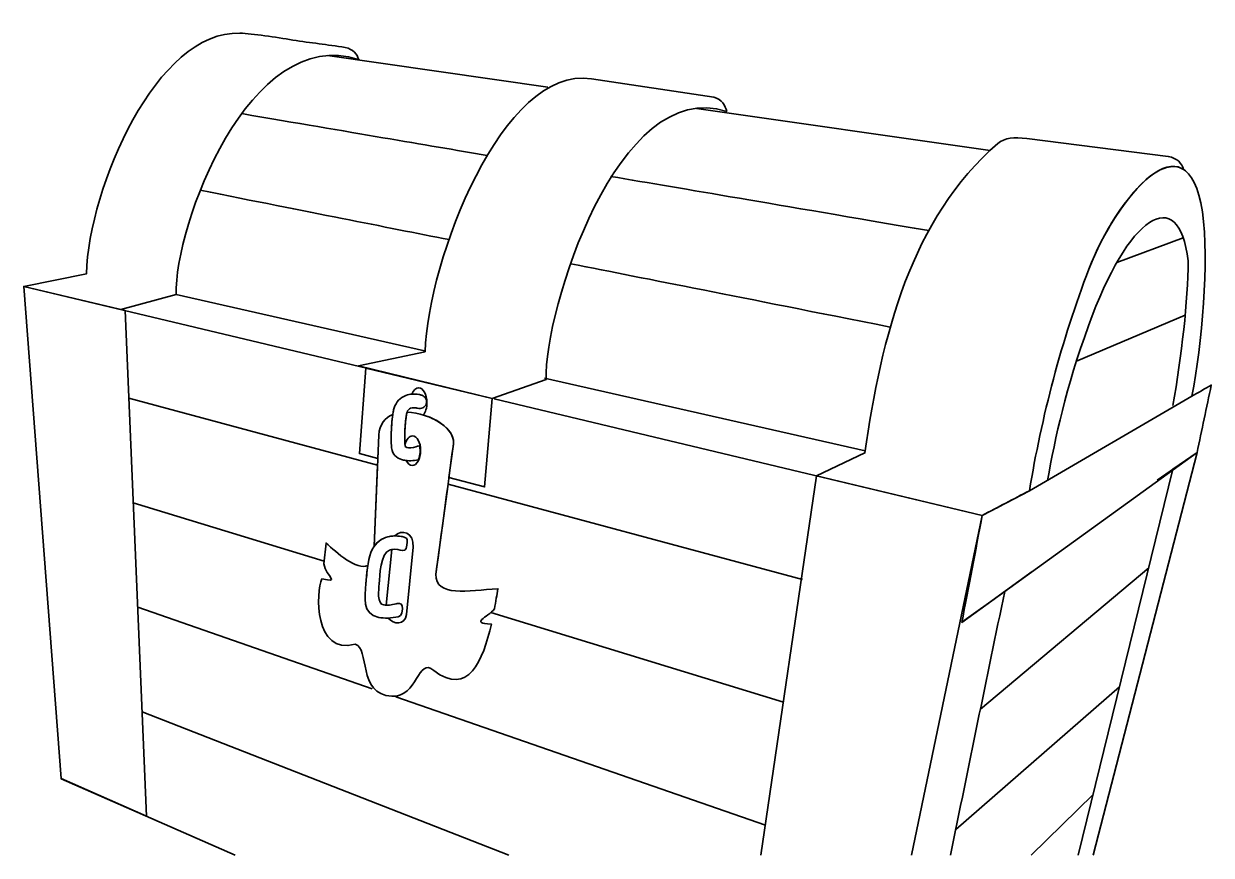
# Model space of a CAD drawing. Header units: centimetres. Extents: x -21.3 to 21.2, y -15.2 to 14.8.
# Drawn here: x -5.016 to -2.564, y 12.656 to 14.372 of the extents above; entities that cross this region are included whole.
import ezdxf

# ---------------------------------------------------------------- set-up
doc = ezdxf.new("R2010")
doc.units = ezdxf.units.CM
doc.header["$MEASUREMENT"] = 0
doc.layers.add('layer 1', color=7, linetype='Continuous')

msp = doc.modelspace()

# ---------------------------------------------------------------- linework, layer by layer
at = {"layer": 'layer 1', "color": 29, "lineweight": 35}
for points, knots in [([(-4.81581, 13.78165), (-4.81581, 13.78165), (-5.01625, 13.82951), (-5.01625, 13.82951), (-5.01625, 13.82951), (-5.01625, 13.82951), (-4.88682, 13.85533), (-4.88682, 13.85533), (-4.88682, 13.85533), (-4.88172, 14.0345), (-4.74142, 14.35886), (-4.56979, 14.35211), (-4.56979, 14.35211), (-4.54323, 14.35107), (-4.49559, 14.34376), (-4.46067, 14.33804), (-4.46067, 14.33804), (-4.42312, 14.33188), (-4.38987, 14.32883), (-4.35266, 14.32246), (-4.35266, 14.32246), (-4.33541, 14.31916), (-4.32827, 14.30888), (-4.32448, 14.29786), (-4.32448, 14.29786), (-4.55016, 14.37156), (-4.70605, 13.95323), (-4.70139, 13.81274), (-4.70139, 13.81274), (-4.70139, 13.81274), (-4.81581, 13.78165), (-4.81581, 13.78165)], [0, 0, 0, 0, 0.1111111, 0.1111111, 0.1111111, 0.1111111, 0.2222222, 0.2222222, 0.2222222, 0.2222222, 0.3333333, 0.3333333, 0.3333333, 0.3333333, 0.4444444, 0.4444444, 0.4444444, 0.4444444, 0.5555556, 0.5555556, 0.5555556, 0.5555556, 0.6666667, 0.6666667, 0.6666667, 0.6666667, 0.7777778, 0.7777778, 0.7777778, 0.7777778, 1, 1, 1, 1]), ([(-4.04865, 13.5985), (-4.04865, 13.5985), (-4.32482, 13.66584), (-4.32482, 13.66584), (-4.32482, 13.66584), (-4.32482, 13.66584), (-4.18741, 13.69465), (-4.18741, 13.69465), (-4.18741, 13.69465), (-4.18208, 13.88273), (-4.02666, 14.28761), (-3.84412, 14.25762), (-3.84412, 14.25762), (-3.84412, 14.25762), (-3.59138, 14.21977), (-3.59138, 14.21977), (-3.59138, 14.21977), (-3.57415, 14.21646), (-3.56821, 14.20179), (-3.56442, 14.19078), (-3.56442, 14.19078), (-3.79008, 14.26449), (-3.94218, 13.77774), (-3.93751, 13.63725), (-3.93751, 13.63725), (-3.93751, 13.63725), (-4.04865, 13.5985), (-4.04865, 13.5985)], [0, 0, 0, 0, 0.125, 0.125, 0.125, 0.125, 0.25, 0.25, 0.25, 0.25, 0.375, 0.375, 0.375, 0.375, 0.5, 0.5, 0.5, 0.5, 0.625, 0.625, 0.625, 0.625, 0.75, 0.75, 0.75, 0.75, 1, 1, 1, 1]), ([(-2.67604, 13.42946), (-2.67604, 13.42946), (-2.59331, 13.48664), (-2.59331, 13.48664), (-2.59331, 13.48664), (-2.58354, 13.53301), (-2.57378, 13.57937), (-2.56402, 13.62576), (-2.56402, 13.62576), (-2.57745, 13.61813), (-2.59086, 13.6105), (-2.60429, 13.60286), (-2.60429, 13.60286), (-2.58259, 13.71012), (-2.56844, 13.88023), (-2.58217, 13.98335), (-2.58217, 13.98335), (-2.61372, 14.19101), (-2.76078, 14.01058), (-2.81671, 13.86541), (-2.81671, 13.86541), (-2.87262, 13.72026), (-2.9152, 13.55743), (-2.93928, 13.40791), (-2.93928, 13.40791), (-2.97182, 13.39094), (-3.00434, 13.37394), (-3.03688, 13.35696), (-3.03688, 13.35696), (-3.04985, 13.28905), (-3.06606, 13.20412), (-3.07906, 13.13619), (-3.07906, 13.13619), (-3.07906, 13.13619), (-2.9335, 13.2412), (-2.9335, 13.2412)], [0, 0, 0, 0, 0.1, 0.1, 0.1, 0.1, 0.2, 0.2, 0.2, 0.2, 0.3, 0.3, 0.3, 0.3, 0.4, 0.4, 0.4, 0.4, 0.5, 0.5, 0.5, 0.5, 0.6, 0.6, 0.6, 0.6, 0.7, 0.7, 0.7, 0.7, 0.8, 0.8, 0.8, 0.8, 1, 1, 1, 1]), ([(-3.03688, 13.35696), (-3.03688, 13.35696), (-3.37934, 13.43872), (-3.37934, 13.43872), (-3.37934, 13.43872), (-3.37934, 13.43872), (-3.2792, 13.48601), (-3.2792, 13.48601), (-3.2792, 13.48601), (-3.24501, 13.72609), (-3.18417, 13.96974), (-3.00488, 14.12444), (-3.00488, 14.12444), (-2.99036, 14.13688), (-2.97114, 14.13716), (-2.94508, 14.13487), (-2.94508, 14.13487), (-2.94508, 14.13487), (-2.65279, 14.09776), (-2.65279, 14.09776), (-2.65279, 14.09776), (-2.63345, 14.09405), (-2.62532, 14.08343), (-2.62107, 14.07105), (-2.62107, 14.07105), (-2.67804, 14.10783), (-2.77399, 13.97633), (-2.81671, 13.86541), (-2.81671, 13.86541), (-2.87262, 13.72026), (-2.9152, 13.55743), (-2.93928, 13.40791), (-2.93928, 13.40791), (-2.93928, 13.40791), (-3.03688, 13.35696), (-3.03688, 13.35696)], [0, 0, 0, 0, 0.1, 0.1, 0.1, 0.1, 0.2, 0.2, 0.2, 0.2, 0.3, 0.3, 0.3, 0.3, 0.4, 0.4, 0.4, 0.4, 0.5, 0.5, 0.5, 0.5, 0.6, 0.6, 0.6, 0.6, 0.7, 0.7, 0.7, 0.7, 0.8, 0.8, 0.8, 0.8, 1, 1, 1, 1]), ([(-2.90195, 13.42919), (-2.8862, 13.51866), (-2.86406, 13.61864), (-2.81756, 13.74839), (-2.81756, 13.74839), (-2.73683, 13.97357), (-2.63153, 14.04618), (-2.61162, 13.88205), (-2.61162, 13.88205), (-2.61234, 13.799), (-2.6251, 13.68664), (-2.64312, 13.58344)], [0, 0, 0, 0, 0.25, 0.25, 0.25, 0.25, 0.5, 0.5, 0.5, 0.5, 1, 1, 1, 1]), ([(-4.76281, 12.73628), (-4.76281, 12.73628), (-4.93913, 12.81361), (-4.93913, 12.81361), (-4.93913, 12.81361), (-4.93913, 12.81361), (-5.01625, 13.82951), (-5.01625, 13.82951), (-5.01625, 13.82951), (-5.01625, 13.82951), (-4.8066, 13.77946), (-4.8066, 13.77946), (-4.8066, 13.77946), (-4.8066, 13.77946), (-4.76281, 12.73628), (-4.76281, 12.73628)], [0, 0, 0, 0, 0.2, 0.2, 0.2, 0.2, 0.4, 0.4, 0.4, 0.4, 0.6, 0.6, 0.6, 0.6, 1, 1, 1, 1]), ([(-4.25434, 13.56488), (-4.25434, 13.56488), (-4.25344, 13.57049), (-4.25344, 13.57049), (-4.25344, 13.57049), (-4.25296, 13.57326), (-4.25226, 13.57597), (-4.25137, 13.57861), (-4.25137, 13.57861), (-4.24726, 13.5909), (-4.23918, 13.59998), (-4.22695, 13.60448), (-4.22695, 13.60448), (-4.223, 13.60594), (-4.2188, 13.6068), (-4.21454, 13.60714), (-4.21454, 13.60714), (-4.21147, 13.61502), (-4.20638, 13.6202), (-4.20061, 13.6202), (-4.20061, 13.6202), (-4.19123, 13.6202), (-4.18363, 13.60657), (-4.18363, 13.58973), (-4.18363, 13.58973), (-4.18363, 13.57911), (-4.18666, 13.56977), (-4.19123, 13.56431), (-4.19123, 13.56431), (-4.15425, 13.55315), (-4.12189, 13.52654), (-4.12971, 13.49894), (-4.12971, 13.49894), (-4.12971, 13.49894), (-4.13825, 13.43528), (-4.13825, 13.43528), (-4.13825, 13.43528), (-4.13825, 13.43528), (-4.06477, 13.41577), (-4.06477, 13.41577), (-4.06477, 13.41577), (-4.06477, 13.41577), (-4.04865, 13.5985), (-4.04865, 13.5985), (-4.04865, 13.5985), (-4.04865, 13.5985), (-4.30992, 13.66087), (-4.30992, 13.66087), (-4.30992, 13.66087), (-4.30992, 13.66087), (-4.32316, 13.48439), (-4.32316, 13.48439), (-4.32316, 13.48439), (-4.32316, 13.48439), (-4.28515, 13.4743), (-4.28515, 13.4743), (-4.28515, 13.4743), (-4.28515, 13.4743), (-4.28313, 13.52255), (-4.28313, 13.52255), (-4.28313, 13.52255), (-4.28181, 13.54499), (-4.2704, 13.55837), (-4.25434, 13.56488)], [0, 0, 0, 0, 0.0588235, 0.0588235, 0.0588235, 0.0588235, 0.1176471, 0.1176471, 0.1176471, 0.1176471, 0.1764706, 0.1764706, 0.1764706, 0.1764706, 0.2352941, 0.2352941, 0.2352941, 0.2352941, 0.2941176, 0.2941176, 0.2941176, 0.2941176, 0.3529412, 0.3529412, 0.3529412, 0.3529412, 0.4117647, 0.4117647, 0.4117647, 0.4117647, 0.4705882, 0.4705882, 0.4705882, 0.4705882, 0.5294118, 0.5294118, 0.5294118, 0.5294118, 0.5882353, 0.5882353, 0.5882353, 0.5882353, 0.6470588, 0.6470588, 0.6470588, 0.6470588, 0.7058824, 0.7058824, 0.7058824, 0.7058824, 0.7647059, 0.7647059, 0.7647059, 0.7647059, 0.8235294, 0.8235294, 0.8235294, 0.8235294, 0.8823529, 0.8823529, 0.8823529, 0.8823529, 1, 1, 1, 1]), ([(-3.4082, 13.22466), (-3.4082, 13.22466), (-4.14009, 13.42173), (-4.14009, 13.42173), (-4.14009, 13.42173), (-4.14009, 13.42173), (-4.1651, 13.23575), (-4.1651, 13.23575), (-4.1651, 13.23575), (-4.16586, 13.18739), (-4.0992, 13.20145), (-4.03701, 13.20557), (-4.03701, 13.20557), (-4.03913, 13.19337), (-4.04147, 13.17908), (-4.04429, 13.16391), (-4.04429, 13.16391), (-4.05848, 13.14643), (-4.0966, 13.13384), (-4.05062, 13.13278), (-4.05062, 13.13278), (-4.06748, 13.05769), (-4.09851, 12.98154), (-4.16958, 13.03703), (-4.16958, 13.03703), (-4.20266, 13.06568), (-4.20268, 12.98081), (-4.25629, 12.98366), (-4.25629, 12.98366), (-4.32785, 12.98747), (-4.30113, 13.08416), (-4.33178, 13.09098), (-4.33178, 13.09098), (-4.41709, 13.06787), (-4.41326, 13.19973), (-4.40045, 13.22571), (-4.40045, 13.22571), (-4.36169, 13.21794), (-4.39083, 13.22906), (-4.39668, 13.25686), (-4.39668, 13.25686), (-4.39668, 13.25686), (-4.39177, 13.29975), (-4.39177, 13.29975), (-4.39177, 13.29975), (-4.37099, 13.2801), (-4.32863, 13.24341), (-4.3057, 13.2534), (-4.3057, 13.2534), (-4.30768, 13.2403), (-4.30874, 13.22652), (-4.30955, 13.21629), (-4.30955, 13.21629), (-4.31174, 13.18804), (-4.31812, 13.15389), (-4.28315, 13.14634), (-4.28315, 13.14634), (-4.27766, 13.14517), (-4.2709, 13.14483), (-4.26376, 13.14517), (-4.26376, 13.14517), (-4.25294, 13.13163), (-4.22839, 13.12972), (-4.22611, 13.15257), (-4.22611, 13.15257), (-4.22611, 13.15257), (-4.21227, 13.29162), (-4.21227, 13.29162), (-4.21227, 13.29162), (-4.20924, 13.32195), (-4.23746, 13.32977), (-4.24964, 13.31455), (-4.24964, 13.31455), (-4.25575, 13.31448), (-4.26244, 13.31356), (-4.26899, 13.31118), (-4.26899, 13.31118), (-4.2778, 13.30798), (-4.28623, 13.30239), (-4.29269, 13.29315), (-4.29269, 13.29315), (-4.29269, 13.29315), (-4.2857, 13.46094), (-4.2857, 13.46094), (-4.2857, 13.46094), (-4.2857, 13.46094), (-4.79903, 13.59916), (-4.79903, 13.59916)], [0, 0, 0, 0, 0.0434783, 0.0434783, 0.0434783, 0.0434783, 0.0869565, 0.0869565, 0.0869565, 0.0869565, 0.1304348, 0.1304348, 0.1304348, 0.1304348, 0.173913, 0.173913, 0.173913, 0.173913, 0.2173913, 0.2173913, 0.2173913, 0.2173913, 0.2608696, 0.2608696, 0.2608696, 0.2608696, 0.3043478, 0.3043478, 0.3043478, 0.3043478, 0.3478261, 0.3478261, 0.3478261, 0.3478261, 0.3913043, 0.3913043, 0.3913043, 0.3913043, 0.4347826, 0.4347826, 0.4347826, 0.4347826, 0.4782609, 0.4782609, 0.4782609, 0.4782609, 0.5217391, 0.5217391, 0.5217391, 0.5217391, 0.5652174, 0.5652174, 0.5652174, 0.5652174, 0.6086957, 0.6086957, 0.6086957, 0.6086957, 0.6521739, 0.6521739, 0.6521739, 0.6521739, 0.6956522, 0.6956522, 0.6956522, 0.6956522, 0.7391304, 0.7391304, 0.7391304, 0.7391304, 0.7826087, 0.7826087, 0.7826087, 0.7826087, 0.826087, 0.826087, 0.826087, 0.826087, 0.8695652, 0.8695652, 0.8695652, 0.8695652, 0.9130435, 0.9130435, 0.9130435, 0.9130435, 1, 1, 1, 1]), ([(-4.23177, 13.47105), (-4.24289, 13.47343), (-4.25259, 13.47951), (-4.25551, 13.49094), (-4.25551, 13.49094), (-4.25551, 13.49094), (-4.2556, 13.49124), (-4.2556, 13.49124), (-4.2556, 13.49124), (-4.25573, 13.49175), (-4.25586, 13.49224), (-4.25594, 13.49276), (-4.25594, 13.49276), (-4.25784, 13.50377), (-4.25758, 13.51721), (-4.25719, 13.52839), (-4.25719, 13.52839), (-4.25672, 13.54199), (-4.25582, 13.55709), (-4.25344, 13.57049), (-4.25344, 13.57049), (-4.25296, 13.57326), (-4.25226, 13.57597), (-4.25137, 13.57861), (-4.25137, 13.57861), (-4.24726, 13.59087), (-4.23916, 13.59998), (-4.22695, 13.60448), (-4.22695, 13.60448), (-4.21869, 13.60752), (-4.20933, 13.60798), (-4.20071, 13.60646), (-4.20071, 13.60646), (-4.19842, 13.60604), (-4.19613, 13.60547), (-4.19392, 13.60474), (-4.19392, 13.60474), (-4.18657, 13.60227), (-4.18261, 13.59431), (-4.18508, 13.58697), (-4.18508, 13.58697), (-4.18753, 13.57963), (-4.19549, 13.57566), (-4.20284, 13.57812), (-4.20284, 13.57812), (-4.2037, 13.57842), (-4.20468, 13.57861), (-4.20556, 13.57877), (-4.20556, 13.57877), (-4.20932, 13.57942), (-4.21365, 13.57944), (-4.21728, 13.57812), (-4.21728, 13.57812), (-4.22118, 13.57666), (-4.22347, 13.57357), (-4.22476, 13.5697), (-4.22476, 13.5697), (-4.22521, 13.56839), (-4.22553, 13.567), (-4.22575, 13.56565), (-4.22575, 13.56565), (-4.22886, 13.54831), (-4.231, 13.51672), (-4.22851, 13.49918), (-4.22851, 13.49918), (-4.22224, 13.49179), (-4.19964, 13.50109), (-4.1987, 13.50052), (-4.1987, 13.50052), (-4.19679, 13.48809), (-4.19841, 13.47757), (-4.20195, 13.47148), (-4.20195, 13.47148), (-4.21114, 13.46956), (-4.2226, 13.46909), (-4.23177, 13.47105)], [0, 0, 0, 0, 0.05, 0.05, 0.05, 0.05, 0.1, 0.1, 0.1, 0.1, 0.15, 0.15, 0.15, 0.15, 0.2, 0.2, 0.2, 0.2, 0.25, 0.25, 0.25, 0.25, 0.3, 0.3, 0.3, 0.3, 0.35, 0.35, 0.35, 0.35, 0.4, 0.4, 0.4, 0.4, 0.45, 0.45, 0.45, 0.45, 0.5, 0.5, 0.5, 0.5, 0.55, 0.55, 0.55, 0.55, 0.6, 0.6, 0.6, 0.6, 0.65, 0.65, 0.65, 0.65, 0.7, 0.7, 0.7, 0.7, 0.75, 0.75, 0.75, 0.75, 0.8, 0.8, 0.8, 0.8, 0.85, 0.85, 0.85, 0.85, 0.9, 0.9, 0.9, 0.9, 1, 1, 1, 1]), ([(-4.28313, 13.52255), (-4.28313, 13.52255), (-4.29269, 13.29315), (-4.29269, 13.29315), (-4.29269, 13.29315), (-4.28623, 13.30239), (-4.2778, 13.30798), (-4.26899, 13.31118), (-4.26899, 13.31118), (-4.26244, 13.31356), (-4.25575, 13.31448), (-4.24964, 13.31455), (-4.24964, 13.31455), (-4.23746, 13.32977), (-4.20924, 13.32195), (-4.21227, 13.29162), (-4.21227, 13.29162), (-4.21227, 13.29162), (-4.22611, 13.15257), (-4.22611, 13.15257), (-4.22611, 13.15257), (-4.22839, 13.12972), (-4.25294, 13.13163), (-4.26376, 13.14517), (-4.26376, 13.14517), (-4.2709, 13.14483), (-4.27766, 13.14517), (-4.28315, 13.14635), (-4.28315, 13.14635), (-4.31812, 13.15389), (-4.31175, 13.18804), (-4.30955, 13.21629), (-4.30955, 13.21629), (-4.30874, 13.22652), (-4.30768, 13.2403), (-4.3057, 13.2534), (-4.3057, 13.2534), (-4.32864, 13.24341), (-4.37099, 13.2801), (-4.39177, 13.29975), (-4.39177, 13.29975), (-4.39177, 13.29975), (-4.39668, 13.25686), (-4.39668, 13.25686), (-4.39668, 13.25686), (-4.39083, 13.22906), (-4.36169, 13.21794), (-4.40045, 13.22571), (-4.40045, 13.22571), (-4.41326, 13.19973), (-4.41709, 13.06787), (-4.33178, 13.09098), (-4.33178, 13.09098), (-4.30113, 13.08416), (-4.32785, 12.98747), (-4.25629, 12.98366), (-4.25629, 12.98366), (-4.20268, 12.98081), (-4.20266, 13.06568), (-4.16958, 13.03703), (-4.16958, 13.03703), (-4.09851, 12.98154), (-4.06748, 13.05769), (-4.05062, 13.13278), (-4.05062, 13.13278), (-4.0966, 13.13384), (-4.05848, 13.14643), (-4.04429, 13.16391), (-4.04429, 13.16391), (-4.04147, 13.17908), (-4.03913, 13.19337), (-4.03701, 13.20557), (-4.03701, 13.20557), (-4.09921, 13.20145), (-4.16586, 13.18739), (-4.1651, 13.23575), (-4.1651, 13.23575), (-4.1533, 13.32348), (-4.1415, 13.41121), (-4.12971, 13.49894), (-4.12971, 13.49894), (-4.11956, 13.5348), (-4.17719, 13.56902), (-4.22472, 13.56978), (-4.22472, 13.56978), (-4.22472, 13.56978), (-4.22476, 13.5697), (-4.22476, 13.5697), (-4.22476, 13.5697), (-4.22521, 13.56839), (-4.22551, 13.567), (-4.22575, 13.56565), (-4.22575, 13.56565), (-4.22792, 13.55351), (-4.22874, 13.5398), (-4.22916, 13.52748), (-4.22916, 13.52748), (-4.22941, 13.5201), (-4.22968, 13.51122), (-4.22898, 13.50329), (-4.22898, 13.50329), (-4.22618, 13.51368), (-4.22026, 13.52088), (-4.21345, 13.52088), (-4.21345, 13.52088), (-4.20407, 13.52088), (-4.19658, 13.50722), (-4.19674, 13.49039), (-4.19674, 13.49039), (-4.19687, 13.47356), (-4.20459, 13.45992), (-4.21395, 13.45992), (-4.21395, 13.45992), (-4.21903, 13.45992), (-4.22354, 13.46389), (-4.2266, 13.47022), (-4.2266, 13.47022), (-4.22837, 13.47042), (-4.23013, 13.47071), (-4.23177, 13.47105), (-4.23177, 13.47105), (-4.24289, 13.47343), (-4.25259, 13.47951), (-4.25551, 13.49096), (-4.25551, 13.49096), (-4.25551, 13.49096), (-4.2556, 13.49124), (-4.2556, 13.49124), (-4.2556, 13.49124), (-4.25573, 13.49175), (-4.25586, 13.49224), (-4.25594, 13.49276), (-4.25594, 13.49276), (-4.25784, 13.50375), (-4.25758, 13.51723), (-4.25721, 13.52836), (-4.25721, 13.52836), (-4.25679, 13.54011), (-4.25607, 13.55297), (-4.25434, 13.56488), (-4.25434, 13.56488), (-4.2704, 13.55837), (-4.28181, 13.54499), (-4.28313, 13.52255)], [0, 0, 0, 0, 0.027027, 0.027027, 0.027027, 0.027027, 0.0540541, 0.0540541, 0.0540541, 0.0540541, 0.0810811, 0.0810811, 0.0810811, 0.0810811, 0.1081081, 0.1081081, 0.1081081, 0.1081081, 0.1351351, 0.1351351, 0.1351351, 0.1351351, 0.1621622, 0.1621622, 0.1621622, 0.1621622, 0.1891892, 0.1891892, 0.1891892, 0.1891892, 0.2162162, 0.2162162, 0.2162162, 0.2162162, 0.2432432, 0.2432432, 0.2432432, 0.2432432, 0.2702703, 0.2702703, 0.2702703, 0.2702703, 0.2972973, 0.2972973, 0.2972973, 0.2972973, 0.3243243, 0.3243243, 0.3243243, 0.3243243, 0.3513514, 0.3513514, 0.3513514, 0.3513514, 0.3783784, 0.3783784, 0.3783784, 0.3783784, 0.4054054, 0.4054054, 0.4054054, 0.4054054, 0.4324324, 0.4324324, 0.4324324, 0.4324324, 0.4594595, 0.4594595, 0.4594595, 0.4594595, 0.4864865, 0.4864865, 0.4864865, 0.4864865, 0.5135135, 0.5135135, 0.5135135, 0.5135135, 0.5405405, 0.5405405, 0.5405405, 0.5405405, 0.5675676, 0.5675676, 0.5675676, 0.5675676, 0.5945946, 0.5945946, 0.5945946, 0.5945946, 0.6216216, 0.6216216, 0.6216216, 0.6216216, 0.6486486, 0.6486486, 0.6486486, 0.6486486, 0.6756757, 0.6756757, 0.6756757, 0.6756757, 0.7027027, 0.7027027, 0.7027027, 0.7027027, 0.7297297, 0.7297297, 0.7297297, 0.7297297, 0.7567568, 0.7567568, 0.7567568, 0.7567568, 0.7837838, 0.7837838, 0.7837838, 0.7837838, 0.8108108, 0.8108108, 0.8108108, 0.8108108, 0.8378378, 0.8378378, 0.8378378, 0.8378378, 0.8648649, 0.8648649, 0.8648649, 0.8648649, 0.8918919, 0.8918919, 0.8918919, 0.8918919, 0.9189189, 0.9189189, 0.9189189, 0.9189189, 0.9459459, 0.9459459, 0.9459459, 0.9459459, 1, 1, 1, 1]), ([(-2.83864, 12.65558), (-2.83864, 12.65558), (-2.64306, 13.45225), (-2.64306, 13.45225), (-2.64306, 13.45225), (-2.64306, 13.45225), (-2.59331, 13.48663), (-2.59331, 13.48663), (-2.59331, 13.48663), (-2.59331, 13.48663), (-2.80754, 12.65558), (-2.80754, 12.65558)], [0, 0, 0, 0, 0.25, 0.25, 0.25, 0.25, 0.5, 0.5, 0.5, 0.5, 1, 1, 1, 1]), ([(-3.1832, 12.65558), (-3.1832, 12.65558), (-3.03688, 13.35696), (-3.03688, 13.35696), (-3.03688, 13.35696), (-3.03688, 13.35696), (-3.37934, 13.43872), (-3.37934, 13.43872), (-3.37934, 13.43872), (-3.37934, 13.43872), (-3.49383, 12.65558), (-3.49383, 12.65558)], [0, 0, 0, 0, 0.25, 0.25, 0.25, 0.25, 0.5, 0.5, 0.5, 0.5, 1, 1, 1, 1]), ([(-4.22905, 13.31146), (-4.22365, 13.31005), (-4.22349, 13.30467), (-4.22538, 13.29555), (-4.22538, 13.29555), (-4.22545, 13.28407), (-4.23181, 13.28311), (-4.23888, 13.2855), (-4.23888, 13.2855), (-4.24516, 13.28764), (-4.25437, 13.28773), (-4.26069, 13.28545), (-4.26069, 13.28545), (-4.28028, 13.27835), (-4.28089, 13.23259), (-4.28225, 13.21544), (-4.28225, 13.21544), (-4.2831, 13.20446), (-4.28756, 13.17341), (-4.27257, 13.17215), (-4.27257, 13.17215), (-4.26534, 13.17058), (-4.25737, 13.17252), (-4.24722, 13.17458), (-4.24722, 13.17458), (-4.24722, 13.17458), (-4.24722, 13.17459), (-4.24722, 13.17459), (-4.24722, 13.17459), (-4.24722, 13.17459), (-4.24533, 13.17497), (-4.24533, 13.17497), (-4.24533, 13.17497), (-4.23786, 13.17653), (-4.23404, 13.17444), (-4.23381, 13.16438), (-4.23381, 13.16438), (-4.23387, 13.14841), (-4.24281, 13.14758), (-4.24284, 13.14781), (-4.24284, 13.14781), (-4.24284, 13.14781), (-4.24295, 13.14777), (-4.24295, 13.14777), (-4.24295, 13.14777), (-4.25672, 13.14501), (-4.2724, 13.14402), (-4.28315, 13.14635), (-4.28315, 13.14635), (-4.31812, 13.15389), (-4.31175, 13.18804), (-4.30955, 13.21629), (-4.30955, 13.21629), (-4.30814, 13.23431), (-4.30589, 13.26317), (-4.29936, 13.28036), (-4.29936, 13.28036), (-4.29282, 13.29756), (-4.28129, 13.30672), (-4.26899, 13.31118), (-4.26899, 13.31118), (-4.25753, 13.31535), (-4.24568, 13.31506), (-4.23713, 13.31353), (-4.23713, 13.31353), (-4.23416, 13.31301), (-4.23136, 13.31224), (-4.22905, 13.31146)], [0, 0, 0, 0, 0.0555556, 0.0555556, 0.0555556, 0.0555556, 0.1111111, 0.1111111, 0.1111111, 0.1111111, 0.1666667, 0.1666667, 0.1666667, 0.1666667, 0.2222222, 0.2222222, 0.2222222, 0.2222222, 0.2777778, 0.2777778, 0.2777778, 0.2777778, 0.3333333, 0.3333333, 0.3333333, 0.3333333, 0.3888889, 0.3888889, 0.3888889, 0.3888889, 0.4444444, 0.4444444, 0.4444444, 0.4444444, 0.5, 0.5, 0.5, 0.5, 0.5555556, 0.5555556, 0.5555556, 0.5555556, 0.6111111, 0.6111111, 0.6111111, 0.6111111, 0.6666667, 0.6666667, 0.6666667, 0.6666667, 0.7222222, 0.7222222, 0.7222222, 0.7222222, 0.7777778, 0.7777778, 0.7777778, 0.7777778, 0.8333333, 0.8333333, 0.8333333, 0.8333333, 0.8888889, 0.8888889, 0.8888889, 0.8888889, 1, 1, 1, 1]), ([(-4.26774, 13.17159), (-4.26774, 13.17159), (-4.25629, 13.2866), (-4.25629, 13.2866), (-4.25629, 13.2866), (-4.25786, 13.28632), (-4.25933, 13.28594), (-4.26069, 13.28545), (-4.26069, 13.28545), (-4.28028, 13.27835), (-4.28089, 13.23259), (-4.28225, 13.21544), (-4.28225, 13.21544), (-4.2831, 13.20446), (-4.28756, 13.17341), (-4.27257, 13.17214), (-4.27257, 13.17214), (-4.27101, 13.1718), (-4.26939, 13.17163), (-4.26774, 13.17159)], [0, 0, 0, 0, 0.1666667, 0.1666667, 0.1666667, 0.1666667, 0.3333333, 0.3333333, 0.3333333, 0.3333333, 0.5, 0.5, 0.5, 0.5, 0.6666667, 0.6666667, 0.6666667, 0.6666667, 1, 1, 1, 1]), ([(-4.26774, 13.17159), (-4.26774, 13.17159), (-4.25629, 13.2866), (-4.25629, 13.2866), (-4.25629, 13.2866), (-4.25786, 13.28632), (-4.25933, 13.28594), (-4.26069, 13.28545), (-4.26069, 13.28545), (-4.28028, 13.27835), (-4.28089, 13.23259), (-4.28225, 13.21544), (-4.28225, 13.21544), (-4.2831, 13.20446), (-4.28756, 13.17341), (-4.27257, 13.17215), (-4.27257, 13.17215), (-4.27101, 13.1718), (-4.26939, 13.17163), (-4.26774, 13.17159)], [0, 0, 0, 0, 0.1666667, 0.1666667, 0.1666667, 0.1666667, 0.3333333, 0.3333333, 0.3333333, 0.3333333, 0.5, 0.5, 0.5, 0.5, 0.6666667, 0.6666667, 0.6666667, 0.6666667, 1, 1, 1, 1]), ([(-3.10259, 12.65558), (-3.06515, 12.83836), (-3.02779, 13.02156), (-2.99041, 13.20015), (-2.99041, 13.20015), (-2.99041, 13.20015), (-3.079, 13.13646), (-3.079, 13.13646)], [0, 0, 0, 0, 0.3333333, 0.3333333, 0.3333333, 0.3333333, 1, 1, 1, 1])]:
    msp.add_open_spline(points, degree=3, knots=knots, dxfattribs=at)
for points in [[(-4.38907, 14.30605), (-4.38907, 14.30605), (-3.93372, 14.24086), (-3.93372, 14.24086)], [(-4.56614, 14.18608), (-4.3387, 14.14732), (-4.18541, 14.12124), (-4.05955, 14.09985)], [(-3.6273, 14.19699), (-3.6273, 14.19699), (-3.02084, 14.11016), (-3.02084, 14.11016)], [(-3.80464, 14.05657), (-3.6461, 14.02966), (-3.47249, 14.00016), (-3.14742, 13.94476)], [(-4.65174, 14.02794), (-4.42509, 13.98288), (-4.26912, 13.95196), (-4.13804, 13.92602)], [(-2.75923, 13.87863), (-2.75923, 13.87863), (-2.62194, 13.93008), (-2.62194, 13.93008)], [(-3.88664, 13.87631), (-3.7213, 13.84363), (-3.54272, 13.80829), (-3.22675, 13.74547)], [(-5.01625, 13.82951), (-5.01625, 13.82951), (-4.30832, 13.66051), (-4.30832, 13.66051)], [(-4.70139, 13.81274), (-4.70139, 13.81274), (-4.18893, 13.69646), (-4.18893, 13.69646)], [(-2.84228, 13.67523), (-2.84228, 13.67523), (-2.61786, 13.77042), (-2.61786, 13.77042)], [(-3.94121, 13.64025), (-3.94121, 13.64025), (-3.27865, 13.48992), (-3.27865, 13.48992)], [(-4.04465, 13.59756), (-4.04465, 13.59756), (-3.03688, 13.35696), (-3.03688, 13.35696)], [(-2.93928, 13.40791), (-2.93928, 13.40791), (-2.60429, 13.60286), (-2.60429, 13.60286)], [(-3.07906, 13.13619), (-3.07906, 13.13619), (-2.59331, 13.48663), (-2.59331, 13.48663)], [(-4.78996, 13.38316), (-4.78996, 13.38316), (-4.39605, 13.26237), (-4.39605, 13.26237)], [(-3.04085, 12.95681), (-3.04085, 12.95681), (-2.693, 13.24881), (-2.693, 13.24881)], [(-4.7809, 13.16728), (-4.7809, 13.16728), (-4.29678, 12.99927), (-4.29678, 12.99927)], [(-4.05154, 13.15673), (-4.05154, 13.15673), (-3.44764, 12.97153), (-3.44764, 12.97153)], [(-3.09173, 12.70862), (-3.09173, 12.70862), (-2.75335, 13.00303), (-2.75335, 13.00303)], [(-4.24795, 12.98232), (-4.24795, 12.98232), (-3.48478, 12.71747), (-3.48478, 12.71747)], [(-4.01455, 12.65558), (-4.01455, 12.65558), (-4.77184, 12.95152), (-4.77184, 12.95152)], [(-4.93864, 12.81303), (-4.93864, 12.81303), (-4.57947, 12.65558), (-4.57947, 12.65558)], [(-2.93621, 12.65558), (-2.93621, 12.65558), (-2.80782, 12.7811), (-2.80782, 12.7811)]]:
    msp.add_open_spline(points, degree=3, dxfattribs=at)

doc.saveas('drawing.dxf')
